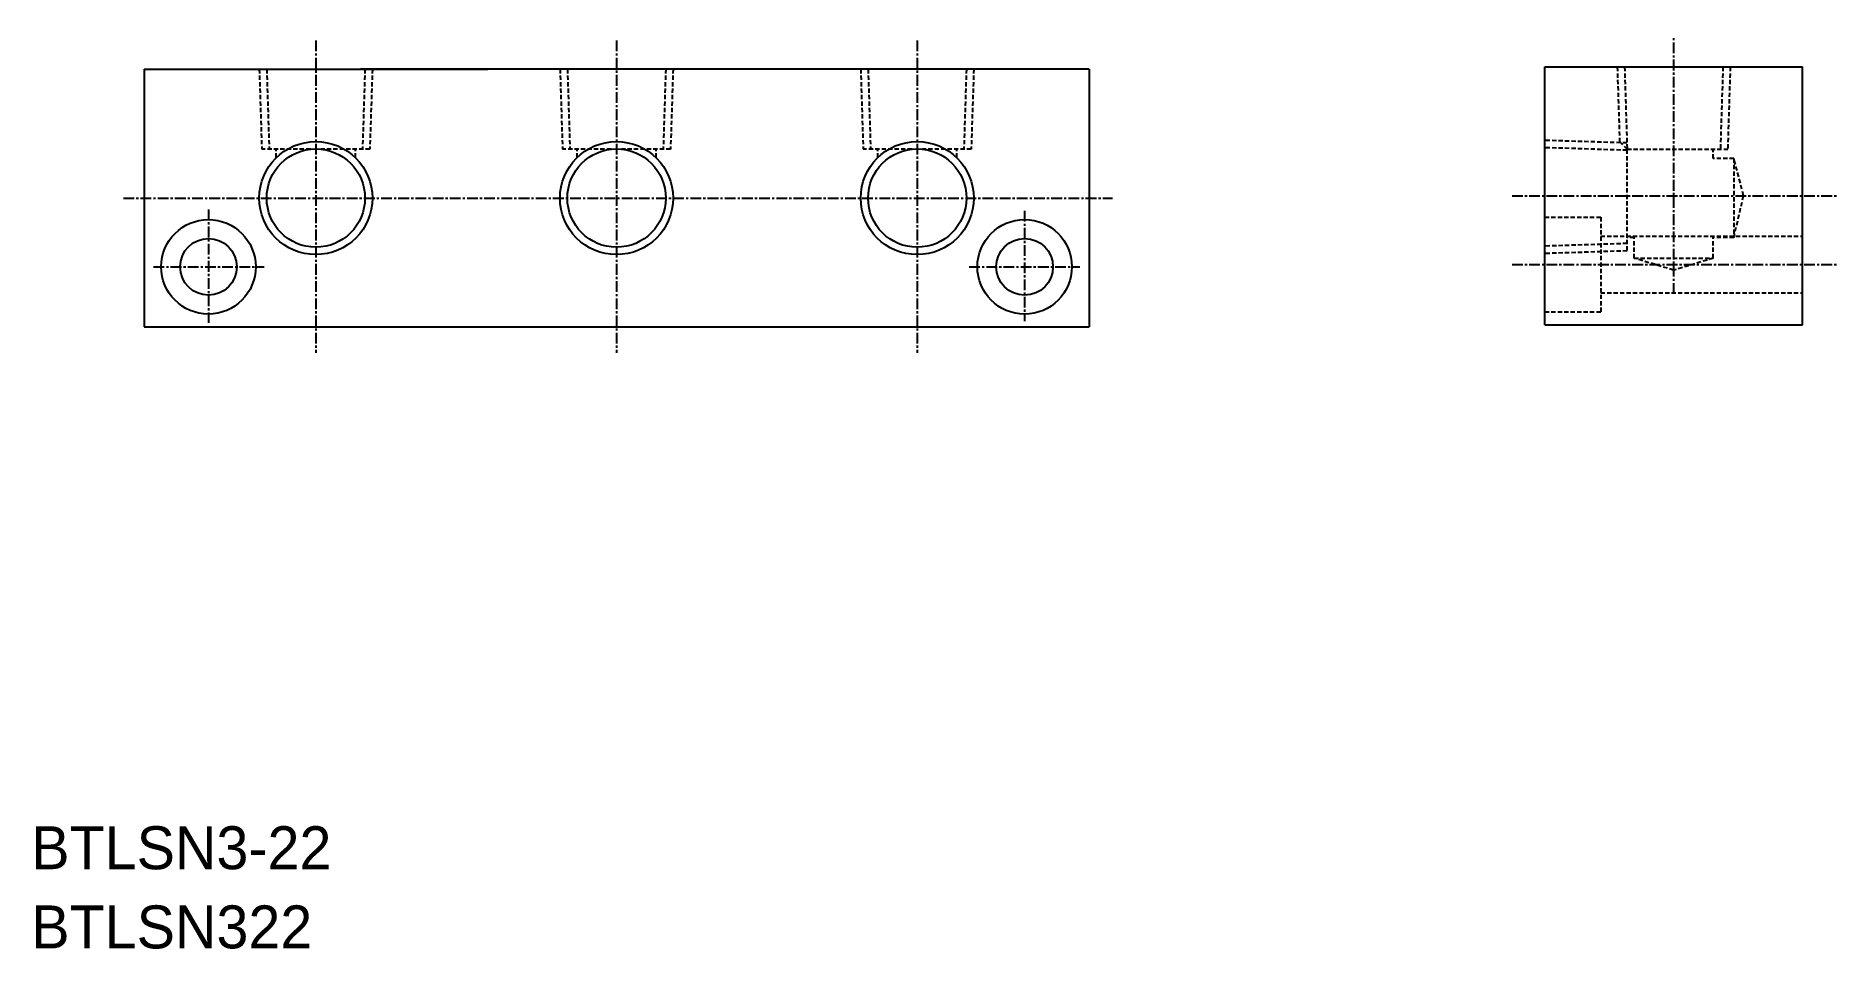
# Model space of a CAD drawing. Extents: x 1424 to 1634, y 4479 to 4586.
import ezdxf

# ---------------------------------------------------------------- set-up
doc = ezdxf.new("R2010")
doc.units = 0
doc.linetypes.add('CENTER', pattern=[2, 1.25, -0.25, 0.25, -0.25])
doc.linetypes.add('DASHED', pattern=[0.75, 0.5, -0.25])
doc.layers.get('0').update_dxf_attribs({"linetype": 'CONTINUOUS'})
doc.layers.add('CENTER', color=1, linetype='CENTER')

msp = doc.modelspace()

# ---------------------------------------------------------------- linework, layer by layer
at = {"color": 7, "linetype": 'CONTINUOUS'}
for p, q in [((1436.6, 4581.87), (1476.6, 4581.87)), ((1436.6, 4581.87), (1436.6, 4551.87)), ((1546.6, 4581.87), (1546.6, 4551.87)), ((1599.65, 4582.13), (1629.65, 4582.13)), ((1599.65, 4552.13), (1599.65, 4582.13)), ((1629.65, 4552.13), (1629.65, 4582.13)), ((1436.6, 4551.87), (1546.6, 4551.87)), ((1464.1, 4551.87), (1464.1, 4551.87)), ((1491.6, 4551.87), (1491.6, 4551.87)), ((1599.65, 4552.13), (1629.65, 4552.13))]:
    msp.add_line(p, q, dxfattribs=at)
at = {"color": 3, "linetype": 'DASHED'}
for p, q in [((1450.02, 4581.87), (1450.31, 4572.56)), ((1450.88, 4581.87), (1451.17, 4572.56)), ((1462.32, 4581.87), (1462.03, 4572.56)), ((1463.18, 4581.87), (1462.88, 4572.56)), ((1485.02, 4581.87), (1485.31, 4572.56)), ((1485.88, 4581.87), (1486.17, 4572.56)), ((1497.32, 4581.87), (1497.03, 4572.56)), ((1498.18, 4581.87), (1497.88, 4572.56)), ((1520.02, 4581.87), (1520.31, 4572.56)), ((1520.88, 4581.87), (1521.17, 4572.56)), ((1532.32, 4581.87), (1532.03, 4572.56)), ((1533.18, 4581.87), (1532.88, 4572.56)), ((1608.08, 4582.13), (1608.35, 4573.44)), ((1608.93, 4582.13), (1609.23, 4572.56)), ((1620.38, 4582.13), (1620.08, 4572.56)), ((1621.23, 4582.13), (1620.93, 4572.56)), ((1455.96, 4572.56), (1450.31, 4572.56)), ((1452, 4571.58), (1452, 4572.56)), ((1462.88, 4572.56), (1457.23, 4572.56)), ((1461.2, 4571.58), (1461.2, 4572.56)), ((1490.96, 4572.56), (1485.31, 4572.56)), ((1487, 4571.58), (1487, 4572.56)), ((1497.88, 4572.56), (1492.23, 4572.56)), ((1496.2, 4571.58), (1496.2, 4572.56)), ((1525.96, 4572.56), (1520.31, 4572.56)), ((1522, 4571.58), (1522, 4572.56)), ((1532.88, 4572.56), (1527.23, 4572.56)), ((1531.2, 4571.58), (1531.2, 4572.56)), ((1599.74, 4573.62), (1609.21, 4573.32)), ((1599.74, 4572.77), (1609.22, 4572.47)), ((1608.34, 4573.44), (1609.22, 4572.56)), ((1609.22, 4572.56), (1620.94, 4572.56)), ((1609.22, 4560.76), (1609.22, 4572.56)), ((1619.25, 4571.47), (1619.25, 4572.56)), ((1621.65, 4571.47), (1619.25, 4571.47)), ((1621.65, 4571.47), (1621.65, 4562.27)), ((1622.79, 4567.17), (1621.65, 4571.47)), ((1621.65, 4562.27), (1622.79, 4567.17)), ((1599.65, 4564.63), (1606.15, 4564.63)), ((1606.15, 4564.63), (1606.15, 4553.63)), ((1599.74, 4561.32), (1609.22, 4561.62)), ((1606.15, 4562.43), (1629.65, 4562.43)), ((1610.05, 4562.27), (1609.22, 4562.27)), ((1610.05, 4559.87), (1610.05, 4562.27)), ((1621.65, 4562.27), (1619.25, 4562.27)), ((1619.25, 4559.87), (1619.25, 4562.27)), ((1599.74, 4560.46), (1609.22, 4560.76)), ((1610.05, 4559.87), (1619.25, 4559.87)), ((1614.64, 4558.48), (1610.05, 4559.87)), ((1619.25, 4559.87), (1614.64, 4558.48)), ((1606.15, 4555.83), (1629.65, 4555.83)), ((1599.65, 4553.63), (1606.15, 4553.63))]:
    msp.add_line(p, q, dxfattribs=at)
msp.add_line((1546.6, 4581.87), (1461.78, 4581.87))
at = {"color": 3, "linetype": 'CONTINUOUS'}
for centre in [(1456.6, 4566.87), (1491.6, 4566.87), (1526.6, 4566.87)]:
    msp.add_circle(centre, 6.58, dxfattribs=at)
at = {"color": 7, "linetype": 'CONTINUOUS'}
for centre, radius in [((1456.6, 4566.87), 5.72), ((1491.6, 4566.87), 5.72), ((1526.6, 4566.87), 5.72), ((1444.1, 4558.87), 5.5), ((1539.1, 4558.87), 5.5), ((1444.1, 4558.87), 3.3), ((1539.1, 4558.87), 3.3)]:
    msp.add_circle(centre, radius, dxfattribs=at)
at = {"layer": 'CENTER', "color": 1, "linetype": 'CENTER'}
for p, q in [((1456.6, 4585.2), (1456.6, 4548.86)), ((1491.6, 4585.2), (1491.6, 4548.86)), ((1526.6, 4585.2), (1526.6, 4548.86)), ((1614.65, 4555.73), (1614.65, 4585.73)), ((1434.2, 4566.87), (1549.34, 4566.87)), ((1595.83, 4567.13), (1633.65, 4567.13)), ((1444.1, 4565.55), (1444.1, 4552.37)), ((1539.1, 4565.39), (1539.1, 4552.53)), ((1437.7, 4558.87), (1450.57, 4558.87)), ((1532.65, 4558.87), (1545.52, 4558.87)), ((1595.83, 4559.13), (1633.65, 4559.13))]:
    msp.add_line(p, q, dxfattribs=at)

# ---------------------------------------------------------------- texts
at = {"color": 7, "linetype": 'CONTINUOUS'}
for s, p in [('BTLSN3-22', (1423.48, 4488.77)), ('BTLSN322', (1423.48, 4479.56))]:
    msp.add_text(s, height=5, dxfattribs=at).set_placement(p)

doc.saveas('drawing.dxf')
